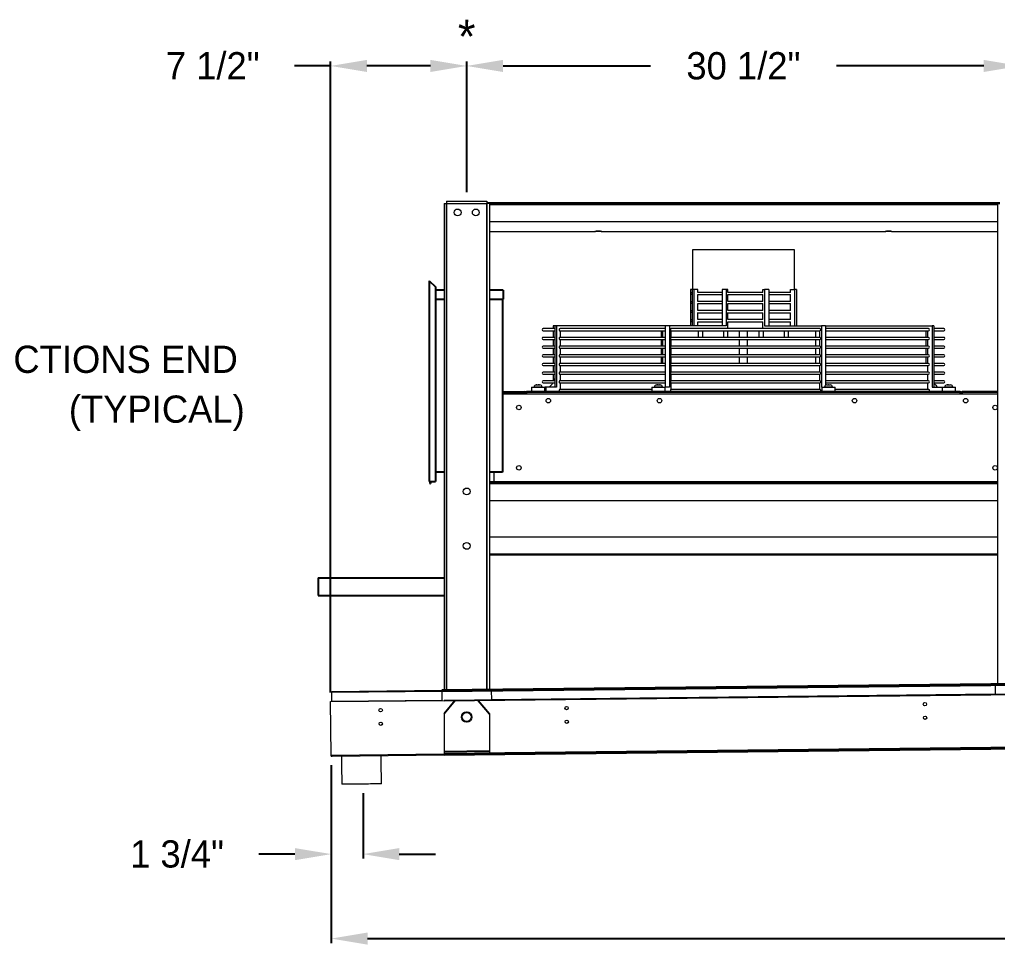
# Model space of a CAD drawing. Extents: x 6 to 271, y -23 to 146.
# Drawn here: x 122.8 to 176.7, y 39.5 to 91.1 of the extents above; entities that cross this region are included whole.
import ezdxf
from ezdxf.enums import TextEntityAlignment as Align

# ---------------------------------------------------------------- set-up
doc = ezdxf.new("R2010")
doc.units = 0
doc.header["$MEASUREMENT"] = 0
doc.layers.get('0').update_dxf_attribs({"linetype": 'CONTINUOUS'})
doc.layers.get('Defpoints').update_dxf_attribs({"linetype": 'CONTINUOUS'})
doc.dimstyles.get("Standard").update_dxf_attribs({"dimtxt": 1.5, "dimasz": 2, "dimexe": 0.25, "dimexo": 0.5, "dimgap": 0.75, "dimtad": 0, "dimtih": 1, "dimtoh": 1, "dimdec": 4, "dimzin": 0, "dimdsep": 46, "dimlunit": 5, "dimtxsty": 'STANDARD', "dimcen": 0.125, "dimclrd": 1, "dimclre": 1, "dimclrt": 1, "dimadec": 0, "dimazin": 0, "dimtfac": 1, "dimtdec": 4, "dimtofl": 0, "dimtmove": 0, "dimatfit": 3, "dimfxl": 1, "dimfrac": 2, "dimtolj": 1, "dimtzin": 0, "dimarcsym": 0})

# ---------------------------------------------------------------- blocks, each defined once
blk = doc.blocks.new('*D29')
at = {"color": 7, "lineweight": -2}
for p, q in [((244.966, 51.211), (244.966, 40.25)), ((139.973, 50.057), (139.973, 40.25)), ((141.973, 40.5), (189.594, 40.5)), ((242.966, 40.5), (195.344, 40.5))]:
    blk.add_line(p, q, dxfattribs=at)
at = {"color": 7}
for points in [[(141.973, 40.834), (141.973, 40.167), (139.973, 40.5)], [(242.966, 40.834), (242.966, 40.167), (244.966, 40.5)]]:
    blk.add_solid(points, dxfattribs=at)
at = {"layer": 'Defpoints', "color": 0}
for p in [(244.966, 51.711), (139.973, 50.557), (244.966, 40.5)]:
    blk.add_point(p, dxfattribs=at)
at = {"color": 7, "insert": (192.469, 40.5), "char_height": 1.5, "attachment_point": 5}
blk.add_mtext('\\A1;105"', dxfattribs=at)
blk = doc.blocks.new('*D30')
at = {"color": 7, "lineweight": -2}
for p, q in [((147.439, 81.639), (147.439, 88.836)), ((149.439, 88.586), (157.564, 88.586)), ((175.939, 88.586), (167.814, 88.586)), ((177.939, 81.639), (177.939, 88.836))]:
    blk.add_line(p, q, dxfattribs=at)
at = {"color": 7}
for points in [[(149.439, 88.919), (149.439, 88.253), (147.439, 88.586)], [(175.939, 88.919), (175.939, 88.253), (177.939, 88.586)]]:
    blk.add_solid(points, dxfattribs=at)
at = {"layer": 'Defpoints', "color": 0}
for p in [(177.939, 88.586), (147.439, 81.139), (177.939, 81.139)]:
    blk.add_point(p, dxfattribs=at)
at = {"color": 7, "insert": (162.689, 88.586), "char_height": 1.5, "attachment_point": 5}
blk.add_mtext('\\A1;30 1/2"', dxfattribs=at)
blk = doc.blocks.new('*D33')
at = {"color": 7, "lineweight": -2}
for p, q in [((139.94, 88.586), (137.94, 88.586)), ((139.94, 54.057), (139.94, 88.836)), ((145.439, 88.586), (141.94, 88.586)), ((147.439, 81.639), (147.439, 88.836))]:
    blk.add_line(p, q, dxfattribs=at)
at = {"color": 7}
for points in [[(141.94, 88.919), (141.94, 88.253), (139.94, 88.586)], [(145.439, 88.919), (145.439, 88.253), (147.439, 88.586)]]:
    blk.add_solid(points, dxfattribs=at)
at = {"layer": 'Defpoints', "color": 0}
for p in [(139.94, 88.586), (147.439, 81.139), (139.94, 53.557)]:
    blk.add_point(p, dxfattribs=at)
at = {"color": 7, "insert": (133.44, 88.586), "char_height": 1.5, "attachment_point": 5}
blk.add_mtext('\\A1;7 1/2"', dxfattribs=at)
blk = doc.blocks.new('*D34')
at = {"color": 7, "lineweight": -2}
for p, q in [((139.973, 49.557), (139.973, 44.904)), ((141.723, 48.514), (141.723, 44.904)), ((137.973, 45.154), (135.973, 45.154)), ((143.723, 45.154), (145.723, 45.154))]:
    blk.add_line(p, q, dxfattribs=at)
at = {"color": 7}
for points in [[(137.973, 45.487), (137.973, 44.82), (139.973, 45.154)], [(143.723, 45.487), (143.723, 44.82), (141.723, 45.154)]]:
    blk.add_solid(points, dxfattribs=at)
at = {"layer": 'Defpoints', "color": 0}
for p in [(139.973, 50.057), (141.723, 49.014), (139.973, 45.154)]:
    blk.add_point(p, dxfattribs=at)
at = {"color": 7, "insert": (131.473, 45.154), "char_height": 1.5, "attachment_point": 5}
blk.add_mtext('\\A1;1 3/4"', dxfattribs=at)

msp = doc.modelspace()

# ---------------------------------------------------------------- linework, layer by layer
at = {"color": 7, "linetype": 'Continuous', "lineweight": 15}
for p, q in [((146.18909, 81.00395), (146.18909, 54.1871)), ((146.18909, 81.00395), (146.32359, 81.00395)), ((146.32359, 81.00395), (146.32359, 54.18857)), ((146.32459, 81.00395), (146.32359, 81.00395)), ((146.32459, 81.13945), (146.32459, 81.00495)), ((146.32459, 81.13945), (148.55359, 81.13945)), ((146.32459, 81.00495), (148.55359, 81.00495)), ((146.32459, 81.00395), (146.32459, 81.00495)), ((146.32459, 81.00395), (148.55359, 81.00395)), ((146.32459, 54.18858), (146.32459, 81.00395)), ((148.55359, 81.13945), (148.55359, 81.00495)), ((148.55359, 81.05566), (176.82459, 81.05566)), ((148.55359, 81.00395), (148.55359, 81.00495)), ((148.55459, 81.00395), (148.55359, 81.00395)), ((148.55359, 54.21296), (148.55359, 81.00395)), ((148.68909, 81.00395), (148.55459, 81.00395)), ((148.55459, 81.00395), (148.55459, 54.21297)), ((148.68909, 81.00395), (148.68909, 54.21444)), ((148.68909, 80.95095), (176.68909, 80.95095)), ((176.68909, 81.00395), (176.68909, 54.52074)), ((176.68909, 81.00395), (176.82359, 81.00395)), ((148.68909, 80.0222), (176.68909, 80.0222)), ((148.68909, 79.46012), (154.50159, 79.46012)), ((154.87659, 79.46012), (170.50159, 79.46012)), ((170.87659, 79.46012), (176.68909, 79.46012)), ((163.76539, 78.45045), (159.87659, 78.45045)), ((165.50159, 78.45045), (163.76539, 78.45045)), ((159.77188, 76.25945), (159.77188, 74.26445)), ((159.86525, 76.25945), (159.77188, 76.25945)), ((159.95863, 76.25945), (159.86525, 76.25945)), ((159.86525, 76.25945), (159.86525, 74.26445)), ((159.95863, 76.25945), (159.95863, 74.26445)), ((160.18405, 76.25945), (159.95863, 76.25945)), ((160.18405, 76.10863), (160.18405, 76.25945)), ((161.51942, 76.10957), (160.18405, 76.10957)), ((161.74484, 76.25945), (161.51942, 76.25945)), ((161.51942, 76.25945), (161.51942, 74.26445)), ((161.74484, 76.25945), (161.74484, 74.26445)), ((161.83822, 76.25945), (161.74484, 76.25945)), ((161.83822, 76.10863), (161.83822, 76.25945)), ((163.76539, 76.10957), (161.83822, 76.10957)), ((163.76539, 76.10957), (163.76539, 76.25945)), ((163.76539, 76.25945), (163.85876, 76.25945)), ((163.85876, 76.25945), (163.85876, 74.26445)), ((164.08419, 76.25945), (163.85876, 76.25945)), ((164.08419, 76.25945), (164.08419, 74.26445)), ((165.2875, 76.10957), (164.08419, 76.10957)), ((165.2875, 76.10957), (165.2875, 76.25945)), ((165.2875, 76.25945), (165.51293, 76.25945)), ((165.51293, 76.25945), (165.51293, 74.26445)), ((165.6063, 76.25945), (165.51293, 76.25945)), ((165.6063, 76.25945), (165.6063, 74.26445)), ((160.18405, 75.60863), (160.18405, 75.99051)), ((160.18405, 75.98957), (161.51942, 75.98957)), ((161.51942, 75.60957), (160.18405, 75.60957)), ((160.18405, 75.10863), (160.18405, 75.4905)), ((160.18405, 75.48957), (161.51942, 75.48957)), ((161.83822, 75.60863), (161.83822, 75.99051)), ((161.83822, 75.98957), (163.76539, 75.98957)), ((163.76539, 75.60957), (161.83822, 75.60957)), ((161.83822, 75.10863), (161.83822, 75.4905)), ((161.83822, 75.48957), (163.76539, 75.48957)), ((163.76539, 75.60957), (163.76539, 75.98957)), ((163.76539, 75.10957), (163.76539, 75.48957)), ((164.08419, 75.98957), (165.2875, 75.98957)), ((165.2875, 75.60957), (164.08419, 75.60957)), ((164.08419, 75.48957), (165.2875, 75.48957)), ((165.2875, 75.60957), (165.2875, 75.98957)), ((165.2875, 75.10957), (165.2875, 75.48957)), ((161.51942, 75.10957), (160.18405, 75.10957)), ((160.18405, 74.60863), (160.18405, 74.9905)), ((160.18405, 74.98957), (161.51942, 74.98957)), ((163.76539, 75.10957), (161.83822, 75.10957)), ((161.83822, 74.60863), (161.83822, 74.9905)), ((161.83822, 74.98957), (163.76539, 74.98957)), ((163.76539, 74.60957), (163.76539, 74.98957)), ((165.2875, 75.10957), (164.08419, 75.10957)), ((164.08419, 74.98957), (165.2875, 74.98957)), ((165.2875, 74.60957), (165.2875, 74.98957)), ((161.51942, 74.60957), (160.18405, 74.60957)), ((160.18405, 74.26445), (160.18405, 74.49051)), ((160.18405, 74.48957), (161.51942, 74.48957)), ((163.76539, 74.60957), (161.83822, 74.60957)), ((161.83822, 74.10957), (161.83822, 74.49051)), ((161.83822, 74.48957), (163.76539, 74.48957)), ((163.76539, 74.10957), (163.76539, 74.48957)), ((165.2875, 74.60957), (164.08419, 74.60957)), ((164.08419, 74.48957), (165.2875, 74.48957)), ((165.2875, 74.26445), (165.2875, 74.48957)), ((152.29544, 74.10957), (151.64897, 74.10957)), ((151.64897, 73.98957), (152.29544, 73.98957)), ((152.20207, 74.26445), (152.20207, 74.10957)), ((152.29544, 74.26445), (152.20207, 74.26445)), ((152.20207, 73.98957), (152.20207, 73.6309)), ((152.38882, 74.26445), (152.29544, 74.26445)), ((152.29544, 74.26445), (152.29544, 70.88345)), ((152.38882, 74.26445), (152.38882, 70.88345)), ((158.3839, 74.26445), (152.38882, 74.26445)), ((152.58522, 73.98957), (158.3839, 73.98957)), ((158.3839, 74.10957), (152.58529, 74.10957)), ((152.61425, 73.6309), (152.61425, 73.98957)), ((158.15847, 73.98957), (158.15847, 73.6309)), ((158.25185, 73.6309), (158.25185, 73.98957)), ((158.60933, 74.26445), (158.3839, 74.26445)), ((158.3839, 74.26445), (158.3839, 70.88345)), ((158.60933, 74.26445), (158.60933, 70.88345)), ((161.74484, 74.26445), (158.60933, 74.26445)), ((158.69068, 73.98957), (166.91396, 73.98957)), ((166.91396, 74.10957), (158.69081, 74.10957)), ((158.7027, 73.6309), (158.7027, 73.98957)), ((163.85876, 74.26445), (166.99428, 74.26445)), ((166.67548, 73.6309), (166.67548, 73.98957)), ((166.9009, 73.6309), (166.9009, 73.98957)), ((166.99428, 74.26445), (166.99428, 70.88345)), ((167.2197, 74.26445), (166.99428, 74.26445)), ((167.2197, 74.26445), (167.2197, 70.99154)), ((167.2197, 74.26445), (173.08273, 74.26445)), ((172.88883, 74.10957), (167.2197, 74.10957)), ((167.2197, 73.98957), (172.88883, 73.98957)), ((172.76393, 73.6309), (172.76393, 73.98957)), ((172.85731, 73.6309), (172.85731, 73.98957)), ((173.08273, 74.26445), (173.08273, 70.88345)), ((173.17611, 74.26445), (173.08273, 74.26445)), ((173.17611, 74.26445), (173.17611, 70.88345)), ((173.7292, 74.10957), (173.17611, 74.10957)), ((173.17611, 73.98957), (173.7292, 73.98957)), ((152.29544, 73.6309), (151.64897, 73.6309)), ((151.64897, 73.5109), (152.29544, 73.5109)), ((152.20207, 73.5109), (152.20207, 73.15224)), ((152.58522, 73.5109), (158.3839, 73.5109)), ((158.3839, 73.6309), (152.58529, 73.6309)), ((152.61425, 73.15224), (152.61425, 73.5109)), ((158.15847, 73.5109), (158.15847, 73.15224)), ((158.25185, 73.15224), (158.25185, 73.5109)), ((158.69068, 73.5109), (166.91396, 73.5109)), ((166.91396, 73.6309), (158.69081, 73.6309)), ((158.7027, 73.15224), (158.7027, 73.5109)), ((166.67548, 73.15224), (166.67548, 73.5109)), ((166.9009, 73.15224), (166.9009, 73.5109)), ((172.88883, 73.6309), (167.2197, 73.6309)), ((167.2197, 73.5109), (172.88883, 73.5109)), ((172.76393, 73.15224), (172.76393, 73.5109)), ((172.85731, 73.15224), (172.85731, 73.5109)), ((173.7292, 73.6309), (173.17611, 73.6309)), ((173.17611, 73.5109), (173.7292, 73.5109)), ((152.29544, 73.15224), (151.64897, 73.15224)), ((151.64897, 73.03224), (152.29544, 73.03224)), ((152.20207, 73.03224), (152.20207, 72.67357)), ((152.58522, 73.03224), (158.3839, 73.03224)), ((158.3839, 73.15224), (152.58529, 73.15224)), ((152.61425, 72.67357), (152.61425, 73.03224)), ((158.15847, 73.03224), (158.15847, 72.67357)), ((158.25185, 72.67357), (158.25185, 73.03224)), ((158.69068, 73.03224), (166.91396, 73.03224)), ((166.91396, 73.15224), (158.69081, 73.15224)), ((158.7027, 72.67357), (158.7027, 73.03224)), ((166.67548, 72.67357), (166.67548, 73.03224)), ((166.9009, 72.67357), (166.9009, 73.03224)), ((172.88883, 73.15224), (167.2197, 73.15224)), ((167.2197, 73.03224), (172.88883, 73.03224)), ((172.76393, 72.67357), (172.76393, 73.03224)), ((172.85731, 72.67357), (172.85731, 73.03224)), ((173.7292, 73.15224), (173.17611, 73.15224)), ((173.17611, 73.03224), (173.7292, 73.03224)), ((152.29544, 72.67357), (151.64897, 72.67357)), ((151.64897, 72.55357), (152.29544, 72.55357)), ((152.20207, 72.55357), (152.20207, 72.1949)), ((152.58522, 72.55357), (158.3839, 72.55357)), ((158.3839, 72.67357), (152.58529, 72.67357)), ((152.61425, 72.1949), (152.61425, 72.55357)), ((158.15847, 72.55357), (158.15847, 72.1949)), ((158.25185, 72.1949), (158.25185, 72.55357)), ((158.69068, 72.55357), (166.91396, 72.55357)), ((166.91396, 72.67357), (158.69081, 72.67357)), ((158.7027, 72.1949), (158.7027, 72.55357)), ((166.67548, 72.1949), (166.67548, 72.55357)), ((166.9009, 72.1949), (166.9009, 72.55357)), ((172.88883, 72.67357), (167.2197, 72.67357)), ((167.2197, 72.55357), (172.88883, 72.55357)), ((172.76393, 72.1949), (172.76393, 72.55357)), ((172.85731, 72.1949), (172.85731, 72.55357)), ((173.7292, 72.67357), (173.17611, 72.67357)), ((173.17611, 72.55357), (173.7292, 72.55357)), ((152.29544, 72.1949), (151.64897, 72.1949)), ((151.64897, 72.07491), (152.29544, 72.07491)), ((152.29544, 71.71624), (151.64897, 71.71624)), ((152.20207, 72.07491), (152.20207, 71.71624)), ((152.58522, 72.07491), (158.3839, 72.07491)), ((158.3839, 72.1949), (152.58529, 72.1949)), ((158.3839, 71.71624), (152.58529, 71.71624)), ((152.61425, 71.71624), (152.61425, 72.07491)), ((158.69068, 72.07491), (166.91396, 72.07491)), ((166.91396, 72.1949), (158.69081, 72.1949)), ((166.91396, 71.71624), (158.69081, 71.71624)), ((158.7027, 71.71624), (158.7027, 72.07491)), ((166.9009, 71.71624), (166.9009, 72.07491)), ((172.88883, 72.1949), (167.2197, 72.1949)), ((167.2197, 72.07491), (172.88883, 72.07491)), ((172.88883, 71.71624), (167.2197, 71.71624)), ((172.85731, 71.71624), (172.85731, 72.07491)), ((173.7292, 72.1949), (173.17611, 72.1949)), ((173.17611, 72.07491), (173.7292, 72.07491)), ((173.7292, 71.71624), (173.17611, 71.71624)), ((151.64897, 71.59624), (152.29544, 71.59624)), ((152.29544, 71.23757), (151.64897, 71.23757)), ((152.20207, 71.59624), (152.20207, 71.23757)), ((152.58522, 71.59624), (158.3839, 71.59624)), ((158.3839, 71.23757), (152.58529, 71.23757)), ((152.61425, 71.23757), (152.61425, 71.59624)), ((158.69068, 71.59624), (166.91396, 71.59624)), ((166.91396, 71.23757), (158.69081, 71.23757)), ((158.7027, 71.23757), (158.7027, 71.59624)), ((166.9009, 71.23757), (166.9009, 71.59624)), ((167.2197, 71.59624), (172.88883, 71.59624)), ((172.88883, 71.23757), (167.2197, 71.23757)), ((172.85731, 71.23757), (172.85731, 71.59624)), ((173.17611, 71.59624), (173.7292, 71.59624)), ((173.7292, 71.23757), (173.17611, 71.23757)), ((149.40923, 70.63945), (150.63809, 70.63945)), ((150.63809, 70.63945), (150.63809, 70.58845)), ((174.64029, 70.63945), (150.73789, 70.63945)), ((150.73789, 70.63945), (150.73789, 70.59065)), ((151.00257, 70.88345), (151.03066, 70.88345)), ((151.03066, 70.88345), (151.74057, 70.88345)), ((151.59031, 70.88445), (151.15282, 70.88445)), ((151.27681, 71.00845), (151.27697, 71.00845)), ((151.2797, 71.00845), (151.27697, 71.00845)), ((151.2797, 71.00845), (151.29021, 71.00845)), ((151.30088, 71.00845), (151.29021, 71.00845)), ((151.30088, 71.00845), (151.37693, 71.00845)), ((151.38848, 71.00845), (151.37693, 71.00845)), ((151.39476, 71.00845), (151.38848, 71.00845)), ((151.39476, 71.00845), (151.42013, 71.00845)), ((151.43467, 71.00845), (151.42013, 71.00845)), ((151.43467, 71.00845), (151.46631, 71.00845)), ((151.64897, 71.11757), (152.29544, 71.11757)), ((151.80585, 70.88345), (151.74057, 70.88345)), ((151.80585, 70.88345), (151.80585, 70.63945)), ((152.38882, 70.88345), (151.80585, 70.88345)), ((152.58522, 71.11757), (158.3839, 71.11757)), ((157.63222, 70.75891), (152.58529, 70.75891)), ((152.61425, 70.75891), (152.61425, 71.11757)), ((157.63222, 70.88345), (157.66031, 70.88345)), ((157.66031, 70.88345), (158.37022, 70.88345)), ((158.21997, 70.88445), (157.78247, 70.88445)), ((157.90647, 71.00845), (157.93812, 71.00845)), ((157.95266, 71.00845), (157.93812, 71.00845)), ((157.95266, 71.00845), (157.97802, 71.00845)), ((157.9843, 71.00845), (157.97802, 71.00845)), ((157.99586, 71.00845), (157.9843, 71.00845)), ((157.99586, 71.00845), (158.0719, 71.00845)), ((158.08258, 71.00845), (158.0719, 71.00845)), ((158.08258, 71.00845), (158.09309, 71.00845)), ((158.09582, 71.00845), (158.09309, 71.00845)), ((158.09582, 71.00845), (158.09597, 71.00845)), ((158.60933, 70.88345), (158.37022, 70.88345)), ((158.69068, 71.11757), (166.91396, 71.11757)), ((166.91396, 70.75891), (158.69081, 70.75891)), ((158.7027, 70.75891), (158.7027, 71.11757)), ((166.9009, 70.75891), (166.9009, 71.11757)), ((166.99428, 70.88345), (167.00796, 70.88345)), ((167.00796, 70.88345), (167.03605, 70.88345)), ((167.03605, 70.88345), (167.74596, 70.88345)), ((167.17486, 70.88445), (167.15821, 70.88445)), ((167.59571, 70.88445), (167.17486, 70.88445)), ((167.2197, 71.11757), (172.88883, 71.11757)), ((167.28221, 71.00845), (167.28236, 71.00845)), ((167.28509, 71.00845), (167.28236, 71.00845)), ((167.28509, 71.00845), (167.2956, 71.00845)), ((167.30628, 71.00845), (167.2956, 71.00845)), ((167.30628, 71.00845), (167.38232, 71.00845)), ((167.39387, 71.00845), (167.38232, 71.00845)), ((167.40015, 71.00845), (167.39387, 71.00845)), ((167.40015, 71.00845), (167.42552, 71.00845)), ((167.44006, 71.00845), (167.42552, 71.00845)), ((167.44006, 71.00845), (167.47171, 71.00845)), ((172.88883, 70.75891), (167.74596, 70.75891)), ((172.85731, 70.75891), (172.85731, 71.11757)), ((173.08273, 70.88345), (173.63761, 70.88345)), ((173.17611, 71.11757), (173.7292, 71.11757)), ((173.63761, 70.88345), (173.6657, 70.88345)), ((173.6657, 70.88345), (174.37561, 70.88345)), ((173.9229, 70.88445), (173.78786, 70.88445)), ((173.91186, 71.00845), (173.94351, 71.00845)), ((174.22536, 70.88445), (173.9229, 70.88445)), ((173.95805, 71.00845), (173.94351, 71.00845)), ((173.95805, 71.00845), (173.98342, 71.00845)), ((173.9897, 71.00845), (173.98342, 71.00845)), ((174.00125, 71.00845), (173.9897, 71.00845)), ((174.00125, 71.00845), (174.07729, 71.00845)), ((174.08797, 71.00845), (174.07729, 71.00845)), ((174.08797, 71.00845), (174.09848, 71.00845)), ((174.10121, 71.00845), (174.09848, 71.00845)), ((174.10121, 71.00845), (174.10136, 71.00845)), ((174.64029, 70.63945), (174.64029, 70.59065)), ((174.74009, 70.58845), (174.74009, 70.63945)), ((176.68909, 70.63945), (174.74009, 70.63945)), ((149.40923, 70.58845), (150.63809, 70.58845)), ((149.40923, 70.51445), (176.68909, 70.51445)), ((150.63809, 70.58845), (150.63809, 70.51445)), ((150.63909, 70.58845), (150.63909, 70.51445)), ((150.68909, 70.58845), (150.63909, 70.58845)), ((150.68909, 70.59065), (150.68909, 70.51445)), ((150.73689, 70.59065), (150.68909, 70.59065)), ((150.73689, 70.59065), (150.73689, 70.51445)), ((174.64029, 70.59065), (150.73789, 70.59065)), ((150.73789, 70.59065), (150.73789, 70.51445)), ((174.64029, 70.59065), (174.64029, 70.51445)), ((174.64129, 70.59065), (174.68909, 70.59065)), ((174.64129, 70.51445), (174.64129, 70.59065)), ((174.68909, 70.51445), (174.68909, 70.59065)), ((174.73909, 70.58845), (174.68909, 70.58845)), ((174.73909, 70.58845), (174.73909, 70.51445)), ((174.74009, 70.51445), (174.74009, 70.58845)), ((176.68909, 70.58845), (174.74009, 70.58845)), ((148.93909, 66.2055), (148.93909, 65.69045)), ((148.68909, 65.68945), (148.93809, 65.68945)), ((148.68909, 65.63945), (176.68909, 65.63945)), ((148.68909, 65.57595), (176.68909, 65.57595)), ((148.93809, 65.68945), (148.93809, 65.63945)), ((148.93909, 65.69045), (148.93909, 65.68945)), ((148.93909, 65.69045), (176.68909, 65.69045)), ((148.93909, 65.68945), (148.93909, 65.63945)), ((148.93909, 65.68945), (176.68909, 65.68945)), ((148.68909, 64.63945), (176.68909, 64.63945)), ((148.68909, 62.63945), (176.68909, 62.63945)), ((148.68909, 61.70295), (176.68909, 61.70295)), ((148.68909, 61.63945), (176.68909, 61.63945)), ((148.80789, 54.21113), (176.55621, 54.51608)), ((148.80837, 54.16694), (176.5567, 54.47188)), ((176.5567, 54.47188), (176.55621, 54.51608)), ((176.5567, 54.47188), (176.56232, 53.96018)), ((139.99592, 54.11429), (146.05806, 54.18091)), ((139.99592, 54.11429), (139.99641, 54.0701)), ((139.99641, 54.0701), (146.05854, 54.13672)), ((140.00203, 53.5584), (139.99641, 54.0701)), ((146.05854, 54.13672), (146.05806, 54.18091)), ((146.05854, 54.13672), (146.06417, 53.62502)), ((148.68909, 53.65316), (176.68909, 53.96087)), ((148.80789, 54.21113), (148.80837, 54.16694)), ((148.814, 53.65524), (148.80837, 54.16694)), ((176.56232, 53.96018), (148.814, 53.65524)), ((139.93954, 53.557), (146.18909, 53.62568)), ((139.97195, 50.60818), (139.93954, 53.557)), ((146.06417, 53.62502), (140.00203, 53.5584)), ((146.18909, 52.88101), (146.18909, 50.66735)), ((148.68909, 52.88101), (148.68909, 50.70834)), ((139.97195, 50.60818), (146.18909, 50.67651)), ((148.68909, 50.70398), (176.68909, 51.01169)), ((148.68909, 50.65298), (176.68909, 50.96069)), ((139.97251, 50.55718), (140.02351, 50.55775)), ((140.02351, 50.55775), (146.18909, 50.6255))]:
    msp.add_line(p, q, dxfattribs=at)
at = {"color": 7, "ltscale": 7}
for p, q in [((145.37798, 76.75195), (145.37798, 65.68945)), ((145.37798, 76.75195), (145.70943, 76.4205)), ((145.70943, 76.4205), (145.70943, 65.68945)), ((146.18909, 76.23675), (145.70943, 76.23675)), ((149.44048, 76.23675), (148.68909, 76.23675)), ((149.44048, 76.23675), (149.44048, 75.73675)), ((145.70943, 75.73675), (146.18909, 75.73675)), ((148.68909, 75.73675), (149.44048, 75.73675)), ((149.40923, 75.73675), (149.40923, 66.2055)), ((146.18909, 66.2055), (145.70943, 66.2055)), ((149.40923, 66.2055), (148.68909, 66.2055)), ((145.37798, 65.68945), (145.70943, 65.68945)), ((145.40923, 65.68945), (145.40923, 65.5805)), ((145.40923, 65.5805), (145.44048, 65.5805)), ((145.44048, 65.68945), (145.44048, 65.5805))]:
    msp.add_line(p, q, dxfattribs=at)
at = {"color": 7}
for p, q in [((139.2519, 60.37738), (146.18909, 60.37738)), ((139.2519, 60.37738), (139.2519, 59.39795)), ((139.2519, 59.39795), (146.18909, 59.39795)), ((239.8024, 55.21113), (146.058, 54.18566)), ((146.05854, 54.13672), (239.80293, 55.16217)), ((146.18909, 53.62568), (239.68909, 54.65322)), ((146.058, 54.18566), (146.05854, 54.13672)), ((146.79963, 53.62676), (146.18909, 52.88101)), ((148.07854, 53.62676), (148.68909, 52.88101)), ((239.68909, 51.70404), (146.18909, 50.67651)), ((146.18909, 50.6255), (239.68909, 51.65304)), ((148.68909, 50.83334), (146.18909, 50.79235)), ((146.18909, 50.67651), (146.18909, 50.6255)), ((146.18909, 50.66735), (146.18909, 50.61635))]:
    msp.add_line(p, q, dxfattribs=at)
at = {"color": 7, "linetype": 'Continuous', "lineweight": 15, "flags": 128}
for points in [[(154.50159, 79.46012), (154.50918, 79.46618), (154.53135, 79.47174), (154.5663, 79.47637), (154.6112, 79.47967), (154.66241, 79.4814), (154.71577, 79.4814), (154.76698, 79.47967), (154.81188, 79.47637), (154.84682, 79.47174), (154.86899, 79.46618), (154.87659, 79.46012)], [(154.87659, 79.46012), (154.86893, 79.46617), (154.84672, 79.47173), (154.81177, 79.47634), (154.76691, 79.47965), (154.71575, 79.48137), (154.66243, 79.48137), (154.61127, 79.47965), (154.56641, 79.47634), (154.53146, 79.47173), (154.50925, 79.46617), (154.50159, 79.46012)], [(170.50159, 79.46012), (170.50918, 79.46618), (170.53135, 79.47174), (170.5663, 79.47637), (170.6112, 79.47967), (170.6624, 79.4814), (170.71577, 79.4814), (170.76698, 79.47967), (170.81188, 79.47637), (170.84682, 79.47174), (170.86899, 79.46618), (170.87659, 79.46012)], [(170.87659, 79.46012), (170.86893, 79.46617), (170.84672, 79.47173), (170.81178, 79.47634), (170.76691, 79.47965), (170.71575, 79.48137), (170.66243, 79.48137), (170.61127, 79.47965), (170.5664, 79.47634), (170.53146, 79.47173), (170.50925, 79.46617), (170.50159, 79.46012)], [(166.91396, 74.10957), (166.91402, 74.10957), (166.92329, 74.10439), (166.93097, 74.08986), (166.93575, 74.06846), (166.93681, 74.04384), (166.93398, 74.02019), (166.92773, 74.00156), (166.91913, 73.99111), (166.91396, 73.98957)], [(166.91396, 73.6309), (166.91821, 73.62986), (166.92658, 73.62103), (166.933, 73.60445), (166.93647, 73.58269), (166.93647, 73.55911), (166.933, 73.53735), (166.92658, 73.52078), (166.91821, 73.51194), (166.91396, 73.5109)], [(166.91396, 73.15224), (166.91821, 73.1512), (166.92658, 73.14236), (166.933, 73.12578), (166.93647, 73.10403), (166.93647, 73.08045), (166.933, 73.05869), (166.92658, 73.04211), (166.91821, 73.03327), (166.91396, 73.03224)], [(166.91396, 72.67357), (166.91821, 72.67253), (166.92658, 72.6637), (166.933, 72.64712), (166.93647, 72.62536), (166.93647, 72.60178), (166.933, 72.58002), (166.92658, 72.56344), (166.91821, 72.55461), (166.91396, 72.55357)], [(166.91396, 72.1949), (166.91821, 72.19387), (166.92658, 72.18503), (166.933, 72.16845), (166.93647, 72.14669), (166.93647, 72.12311), (166.933, 72.10136), (166.92658, 72.08478), (166.91821, 72.07594), (166.91396, 72.07491)], [(166.91396, 71.71624), (166.91821, 71.7152), (166.92658, 71.70636), (166.933, 71.68979), (166.93647, 71.66803), (166.93647, 71.64445), (166.933, 71.62269), (166.92658, 71.60611), (166.91821, 71.59728), (166.91396, 71.59624)], [(152.29544, 71.38237), (152.25689, 71.26612), (152.24492, 71.23757)], [(166.91396, 71.23757), (166.91821, 71.23653), (166.92658, 71.2277), (166.933, 71.21112), (166.93647, 71.18936), (166.93647, 71.16578), (166.933, 71.14402), (166.92658, 71.12745), (166.91821, 71.11861), (166.91396, 71.11757)], [(166.91396, 70.75891), (166.91847, 70.75774), (166.92691, 70.74846), (166.93328, 70.73131), (166.93659, 70.70901), (166.9363, 70.6851), (166.9349, 70.67433)], [(139.97251, 50.55718), (139.9725, 50.55816), (139.97247, 50.56107), (139.97242, 50.56578), (139.97235, 50.57212), (139.97226, 50.57985), (139.97216, 50.58867), (139.97206, 50.59823), (139.97195, 50.60818)], [(141.90814, 49.01586), (141.7854, 49.01451), (141.66084, 49.01315), (141.53608, 49.01177), (141.41276, 49.01042), (141.29247, 49.0091), (141.17679, 49.00783), (141.06722, 49.00662), (140.9652, 49.0055), (140.87205, 49.00448), (140.78899, 49.00356), (140.71709, 49.00277), (140.65731, 49.00212), (140.61041, 49.0016), (140.57701, 49.00123), (140.55755, 49.00102), (140.55214, 49.00096)], [(142.73951, 49.025), (142.73668, 49.02497), (142.72061, 49.02479), (142.69052, 49.02446), (142.64682, 49.02398), (142.59006, 49.02336), (142.521, 49.0226), (142.44053, 49.02171), (142.3497, 49.02072), (142.24969, 49.01962), (142.14181, 49.01843), (142.02746, 49.01717), (141.90814, 49.01586)]]:
    msp.add_lwpolyline(points, dxfattribs=at)
at = {"color": 7, "linetype": 'Continuous', "lineweight": 15}
for centre, radius in [((146.93909, 80.51445), 0.1875), ((147.93909, 80.51445), 0.1875), ((151.93909, 70.13945), 0.125), ((158.06409, 70.13945), 0.125), ((168.81409, 70.13945), 0.125), ((174.93909, 70.13945), 0.125), ((150.31409, 69.76445), 0.125), ((176.56409, 69.76445), 0.125), ((150.31409, 66.44045), 0.125), ((176.56409, 66.44045), 0.125), ((147.43909, 65.13945), 0.1875), ((147.43909, 62.13945), 0.1875), ((172.69306, 53.41692), 0.09375), ((142.69487, 53.08725), 0.09375), ((152.94425, 53.19989), 0.09375), ((142.70311, 52.3373), 0.09375), ((152.95249, 52.44994), 0.09375), ((172.7013, 52.66697), 0.09375)]:
    msp.add_circle(centre, radius, dxfattribs=at)
at = {"color": 7}
msp.add_circle((147.43909, 52.70533), 0.26853, dxfattribs=at)
at = {"color": 7, "linetype": 'Continuous', "lineweight": 15}
for centre, radius, start, end in [((159.87659, 76.04957), 0.06, 100.892283, 259.107717), ((159.87659, 75.54957), 0.06, 100.892283, 259.107717), ((159.87659, 75.04957), 0.06, 100.892283, 259.107717), ((159.87659, 74.54957), 0.06, 100.892283, 259.107717), ((151.64897, 74.04957), 0.06, 90, 270), ((172.88565, 74.04957), 0.06008, 273.02723, 86.97277), ((173.72921, 74.04957), 0.06, 270, 90), ((151.64897, 73.5709), 0.06, 90, 270), ((172.88553, 73.5709), 0.06009, 273.144589, 86.855411), ((173.72921, 73.5709), 0.06, 270, 90), ((151.64897, 73.09224), 0.06, 90, 270), ((172.88553, 73.09224), 0.06009, 273.143027, 86.856973), ((173.72921, 73.09224), 0.06, 270, 90), ((151.64897, 72.61357), 0.06, 90, 270), ((172.88553, 72.61357), 0.06009, 273.144589, 86.855411), ((173.72921, 72.61357), 0.06, 270, 90), ((151.64897, 72.1349), 0.06, 90, 270), ((151.64897, 71.65624), 0.06, 90, 270), ((172.88553, 72.1349), 0.06009, 273.143027, 86.856973), ((172.88553, 71.65624), 0.06009, 273.144589, 86.855411), ((173.72921, 72.1349), 0.06, 270, 90), ((173.72921, 71.65624), 0.06, 270, 90), ((151.64897, 71.17757), 0.06, 90, 270), ((172.88553, 71.17757), 0.06009, 273.144589, 86.855411), ((173.72921, 71.17757), 0.06, 270, 90), ((150.63809, 70.58845), 0.051, 0, 90), ((150.73789, 70.59065), 0.0488, 90, 180), ((151.27682, 70.88445), 0.124, 90, 180), ((151.46632, 70.88445), 0.124, 0, 90), ((151.32879, 71.63845), 1, 310.97463, 328.608789), ((157.90647, 70.88445), 0.124, 90, 180), ((158.09597, 70.88445), 0.124, 0, 90), ((167.28221, 70.88445), 0.124, 90, 180), ((167.47171, 70.88445), 0.124, 0, 90), ((172.88534, 70.69942), 0.05959, 335.096891, 86.650916), ((174.04939, 71.63845), 1, 211.391211, 229.02537), ((173.91186, 70.88445), 0.124, 90, 180), ((174.10136, 70.88445), 0.124, 0, 90), ((174.64029, 70.59065), 0.0488, 360, 90), ((174.74009, 70.58845), 0.051, 90, 180), ((150.63809, 70.58845), 0.001, 0, 90), ((150.73789, 70.59065), 0.001, 90, 180), ((174.64029, 70.59065), 0.001, 0, 90), ((174.74009, 70.58845), 0.001, 90, 180), ((148.93809, 65.69045), 0.001, 270, 0), ((176.57362, 53.95994), 0.0113, 178.778119, 182.363004), ((139.96325, 53.55753), 0.03879, 0.238541, 1.282917), ((146.07486, 53.62474), 0.0107, 178.486995, 182.273767), ((148.82471, 53.65496), 0.01071, 178.489598, 182.271165)]:
    msp.add_arc(centre, radius, start, end, dxfattribs=at)
for points in [[(176.82459, 81.01445), (148.55359, 81.01445)], [(148.68909, 79.45971), (154.50159, 79.45971)], [(154.87659, 79.45971), (170.50159, 79.45971)], [(170.87659, 79.45971), (176.68909, 79.45971)], [(159.87659, 78.45045), (159.87659, 76.25945)], [(165.50159, 76.25945), (165.50159, 78.45045)], [(160.19896, 73.98957), (160.19896, 73.6309)], [(160.44896, 73.6309), (160.44896, 73.98957)], [(161.58442, 73.98957), (161.58442, 73.6309)], [(161.83442, 73.6309), (161.83442, 73.98957)], [(162.46259, 73.98957), (162.46259, 73.6309)], [(162.91559, 73.6309), (162.91559, 73.98957)], [(163.54376, 73.98957), (163.54376, 73.6309)], [(163.79376, 73.6309), (163.79376, 73.98957)], [(164.92922, 73.98957), (164.92922, 73.6309)], [(165.17922, 73.6309), (165.17922, 73.98957)], [(162.46259, 73.5109), (162.46259, 73.15224)], [(162.91559, 73.15224), (162.91559, 73.5109)], [(162.46259, 73.03224), (162.46259, 72.67357)], [(162.91559, 72.67357), (162.91559, 73.03224)], [(162.46259, 72.55357), (162.46259, 72.1949)], [(162.91559, 72.1949), (162.91559, 72.55357)], [(151.00257, 70.88345), (151.00257, 70.63945)], [(151.15282, 70.88445), (151.15282, 70.88345)], [(151.27697, 71.00845), (151.27299, 71.00838)], [(151.27299, 71.00838), (151.2797, 71.00845)], [(151.29021, 71.00845), (151.29691, 71.00838)], [(151.29691, 71.00838), (151.30088, 71.00845)], [(151.37693, 71.00845), (151.37857, 71.00838)], [(151.37857, 71.00838), (151.39476, 71.00845)], [(151.42013, 71.00845), (151.43631, 71.00838)], [(151.43631, 71.00838), (151.43467, 71.00845)], [(151.59031, 70.88345), (151.59031, 70.88445)], [(151.74057, 70.63945), (151.74057, 70.88345)], [(157.63222, 70.88345), (157.63222, 70.63945)], [(157.78247, 70.88445), (157.78247, 70.88345)], [(157.93812, 71.00845), (157.93647, 71.00838)], [(157.93647, 71.00838), (157.95266, 71.00845)], [(157.97802, 71.00845), (157.99421, 71.00838)], [(157.99421, 71.00838), (157.99586, 71.00845)], [(158.0719, 71.00845), (158.07587, 71.00838)], [(158.07587, 71.00838), (158.08258, 71.00845)], [(158.09309, 71.00845), (158.09979, 71.00838)], [(158.09979, 71.00838), (158.09582, 71.00845)], [(158.21997, 70.88345), (158.21997, 70.88445)], [(158.37022, 70.63945), (158.37022, 70.88345)], [(167.00796, 70.88345), (167.00796, 70.63945)], [(167.15821, 70.88445), (167.15821, 70.88345)], [(167.28236, 71.00845), (167.27839, 71.00838)], [(167.27839, 71.00838), (167.28509, 71.00845)], [(167.2956, 71.00845), (167.30231, 71.00838)], [(167.30231, 71.00838), (167.30628, 71.00845)], [(167.38232, 71.00845), (167.38397, 71.00838)], [(167.38397, 71.00838), (167.40015, 71.00845)], [(167.42552, 71.00845), (167.44171, 71.00838)], [(167.44171, 71.00838), (167.44006, 71.00845)], [(167.59571, 70.88345), (167.59571, 70.88445)], [(167.74596, 70.63945), (167.74596, 70.88345)], [(173.63761, 70.88345), (173.63761, 70.63945)], [(173.78786, 70.88445), (173.78786, 70.88345)], [(173.94351, 71.00845), (173.94187, 71.00838)], [(173.94187, 71.00838), (173.95805, 71.00845)], [(173.98342, 71.00845), (173.99961, 71.00838)], [(173.99961, 71.00838), (174.00125, 71.00845)], [(174.07729, 71.00845), (174.08127, 71.00838)], [(174.08127, 71.00838), (174.08797, 71.00845)], [(174.09848, 71.00845), (174.10519, 71.00838)], [(174.10519, 71.00838), (174.10121, 71.00845)], [(174.22536, 70.88345), (174.22536, 70.88445)], [(174.37561, 70.63945), (174.37561, 70.88345)], [(140.53498, 50.56337), (140.55214, 49.00096)], [(142.73951, 49.025), (142.72235, 50.5874)]]:
    msp.add_open_spline(points, degree=1, dxfattribs=at)
for points, knots in [([(152.59126, 74.10835), (152.58808, 74.10889), (152.57872, 74.11047), (152.56314, 74.10565), (152.54719, 74.09484), (152.53549, 74.07859), (152.52941, 74.05916), (152.52962, 74.03862), (152.5361, 74.01936), (152.54812, 74.00336), (152.56428, 73.99308), (152.57846, 73.98867), (152.58631, 73.99003), (152.588, 73.99032)], [0, 0, 0, 0, 0.05278594, 0.15493398, 0.25708236, 0.35921606, 0.46132702, 0.56341077, 0.66548835, 0.767587, 0.86969287, 0.97181418, 1, 1, 1, 1]), ([(158.69324, 74.10882), (158.69293, 74.10903), (158.69013, 74.11095), (158.68448, 74.10814), (158.67739, 74.10001), (158.67175, 74.08553), (158.66826, 74.06717), (158.6673, 74.04678), (158.66896, 74.02674), (158.67308, 74.00919), (158.67918, 73.99651), (158.68545, 73.9898), (158.68943, 73.99026), (158.69084, 73.99042)], [0, 0, 0, 0, 0.0129176, 0.11640441, 0.21988395, 0.32335333, 0.42679872, 0.53022485, 0.63363353, 0.73704933, 0.8404765, 0.94393015, 1, 1, 1, 1]), ([(152.59126, 73.62969), (152.58808, 73.63023), (152.57872, 73.6318), (152.56314, 73.62698), (152.54719, 73.61618), (152.53549, 73.59993), (152.52941, 73.5805), (152.52962, 73.55996), (152.53609, 73.54069), (152.54812, 73.5247), (152.56428, 73.51442), (152.57846, 73.51), (152.58631, 73.51136), (152.588, 73.51166)], [0, 0, 0, 0, 0.05278648, 0.15493573, 0.25708396, 0.3592175, 0.46132266, 0.5634122, 0.66548962, 0.76758352, 0.86969232, 0.97181347, 1, 1, 1, 1]), ([(158.69324, 73.63015), (158.69293, 73.63037), (158.69013, 73.63229), (158.68448, 73.62948), (158.67739, 73.62134), (158.67175, 73.60686), (158.66826, 73.58851), (158.6673, 73.56812), (158.66896, 73.54808), (158.67308, 73.53052), (158.67918, 73.51784), (158.68545, 73.51114), (158.68943, 73.51159), (158.69084, 73.51175)], [0, 0, 0, 0, 0.01291761, 0.11640458, 0.21988681, 0.32335213, 0.42680307, 0.53022337, 0.63363809, 0.73704891, 0.84047623, 0.94393003, 1, 1, 1, 1]), ([(152.59132, 73.15109), (152.58732, 73.1516), (152.57711, 73.15292), (152.56095, 73.14729), (152.54544, 73.13571), (152.53439, 73.11895), (152.52909, 73.09925), (152.5301, 73.07874), (152.53733, 73.0598), (152.54997, 73.04434), (152.56652, 73.03492), (152.58008, 73.0311), (152.5871, 73.03256), (152.58801, 73.03274)], [0, 0, 0, 0, 0.06582273, 0.16794578, 0.2700863, 0.37221026, 0.47430076, 0.57637127, 0.67844331, 0.78051065, 0.88260946, 0.98474534, 1, 1, 1, 1]), ([(158.69327, 73.15102), (158.69175, 73.15157), (158.68767, 73.15304), (158.68107, 73.14782), (158.67455, 73.13661), (158.66985, 73.1201), (158.66749, 73.10053), (158.66775, 73.08), (158.67059, 73.0609), (158.6757, 73.04514), (158.68247, 73.03541), (158.68787, 73.03124), (158.69062, 73.0324), (158.69082, 73.03248)], [0, 0, 0, 0, 0.06115942, 0.16460909, 0.26805054, 0.37147345, 0.47487351, 0.57825107, 0.68162199, 0.78500395, 0.88840593, 0.99183225, 1, 1, 1, 1]), ([(152.59132, 72.67242), (152.58732, 72.67294), (152.57711, 72.67426), (152.56095, 72.66863), (152.54544, 72.65704), (152.53439, 72.64028), (152.52909, 72.62059), (152.5301, 72.60007), (152.53733, 72.58113), (152.54997, 72.56568), (152.56652, 72.55625), (152.58008, 72.55243), (152.5871, 72.55389), (152.58801, 72.55408)], [0, 0, 0, 0, 0.06582283, 0.16794766, 0.27008835, 0.37221247, 0.47429743, 0.57637403, 0.67844624, 0.78050931, 0.88260828, 0.98474532, 1, 1, 1, 1]), ([(158.69327, 72.67236), (158.69175, 72.67291), (158.68767, 72.67438), (158.68107, 72.66915), (158.67455, 72.65794), (158.66985, 72.64143), (158.66749, 72.62186), (158.66775, 72.60133), (158.67059, 72.58223), (158.6757, 72.56648), (158.68247, 72.55674), (158.68787, 72.55258), (158.69062, 72.55373), (158.69082, 72.55382)], [0, 0, 0, 0, 0.0611599, 0.16461104, 0.26805245, 0.37147532, 0.47486959, 0.57825313, 0.68162401, 0.78500593, 0.88840484, 0.99183226, 1, 1, 1, 1]), ([(152.59132, 72.19376), (152.58732, 72.19427), (152.57711, 72.19559), (152.56095, 72.18996), (152.54544, 72.17837), (152.53439, 72.16162), (152.52909, 72.14192), (152.5301, 72.12141), (152.53733, 72.10247), (152.54997, 72.08701), (152.56652, 72.07758), (152.58008, 72.07377), (152.5871, 72.07522), (152.58801, 72.07541)], [0, 0, 0, 0, 0.06582273, 0.16794578, 0.2700863, 0.37221026, 0.47430076, 0.57637127, 0.67844331, 0.78051065, 0.88260946, 0.98474534, 1, 1, 1, 1]), ([(152.59126, 71.71503), (152.58808, 71.71556), (152.57872, 71.71714), (152.56314, 71.71232), (152.54718, 71.70152), (152.53549, 71.68526), (152.52941, 71.66584), (152.52962, 71.64529), (152.53609, 71.62603), (152.54812, 71.61004), (152.56428, 71.59976), (152.57846, 71.59534), (152.58631, 71.5967), (152.588, 71.597)], [0, 0, 0, 0, 0.052786014, 0.154935571, 0.257080897, 0.359219425, 0.461324897, 0.56341474, 0.665492466, 0.76758667, 0.869692681, 0.971814138, 1, 1, 1, 1]), ([(158.69327, 72.19369), (158.69175, 72.19424), (158.68767, 72.19571), (158.68107, 72.19049), (158.67455, 72.17928), (158.66985, 72.16277), (158.66749, 72.1432), (158.66775, 72.12266), (158.67059, 72.10357), (158.6757, 72.08781), (158.68247, 72.07808), (158.68787, 72.07391), (158.69062, 72.07507), (158.69082, 72.07515)], [0, 0, 0, 0, 0.06115942, 0.16460909, 0.26805054, 0.37147345, 0.47487351, 0.57825107, 0.68162199, 0.78500395, 0.88840593, 0.99183225, 1, 1, 1, 1]), ([(158.69324, 71.71549), (158.69293, 71.7157), (158.69013, 71.71762), (158.68448, 71.71481), (158.67739, 71.70668), (158.67175, 71.6922), (158.66826, 71.67384), (158.6673, 71.65345), (158.66896, 71.63341), (158.67308, 71.61586), (158.67918, 71.60318), (158.68545, 71.59647), (158.68943, 71.59693), (158.69084, 71.59709)], [0, 0, 0, 0, 0.01291761, 0.11640458, 0.21988681, 0.32335213, 0.42680307, 0.53022337, 0.63363809, 0.73704891, 0.84047623, 0.94393003, 1, 1, 1, 1]), ([(152.59126, 71.23636), (152.58808, 71.2369), (152.57872, 71.23847), (152.56314, 71.23366), (152.54719, 71.22285), (152.53549, 71.2066), (152.52941, 71.18717), (152.52962, 71.16663), (152.53609, 71.14736), (152.54812, 71.13137), (152.56428, 71.12109), (152.57846, 71.11667), (152.58631, 71.11803), (152.588, 71.11833)], [0, 0, 0, 0, 0.05278595, 0.15493401, 0.25708242, 0.35921614, 0.4613243, 0.56341105, 0.66548865, 0.76758503, 0.86969246, 0.9718138, 1, 1, 1, 1]), ([(158.69324, 71.23683), (158.69293, 71.23704), (158.69013, 71.23896), (158.68448, 71.23615), (158.67739, 71.22801), (158.67175, 71.21353), (158.66826, 71.19518), (158.6673, 71.17479), (158.66896, 71.15475), (158.67308, 71.13719), (158.67918, 71.12451), (158.68545, 71.11781), (158.68943, 71.11826), (158.69084, 71.11842)], [0, 0, 0, 0, 0.01291759, 0.11640438, 0.21988517, 0.32335242, 0.42680049, 0.5302266, 0.63363525, 0.73704847, 0.84047751, 0.94393012, 1, 1, 1, 1]), ([(152.59132, 70.75777), (152.58724, 70.75828), (152.57694, 70.75957), (152.56072, 70.75385), (152.54526, 70.74219), (152.53427, 70.72537), (152.52911, 70.70569), (152.52985, 70.68793), (152.53335, 70.67798), (152.53464, 70.67433)], [0, 0, 0, 0, 0.10541223, 0.26575904, 0.42610375, 0.58640729, 0.74667929, 0.90691775, 1, 1, 1, 1]), ([(158.69324, 70.7577), (158.69217, 70.75822), (158.68856, 70.75997), (158.68229, 70.75575), (158.67554, 70.74561), (158.67048, 70.72979), (158.66773, 70.71065), (158.66744, 70.69118), (158.66902, 70.67957), (158.66973, 70.67433)], [0, 0, 0, 0, 0.06751519, 0.22768489, 0.38784942, 0.54799667, 0.70810701, 0.86818243, 1, 1, 1, 1])]:
    msp.add_open_spline(points, degree=3, knots=knots, dxfattribs=at)

# ---------------------------------------------------------------- texts
at = {"color": 7}
msp.add_text('*', height=1.87063, dxfattribs=at).set_placement((147.43807, 89.27095), align=Align.CENTER)
at = {"color": 7, "char_height": 1.5, "attachment_point": 1}
for s, insert in [('CONNECTIONS END', (115.20853, 73.17135)), ('(TYPICAL)', (125.51031, 70.42522))]:
    msp.add_mtext(s, dxfattribs=dict(at, insert=insert))

# ---------------------------------------------------------------- dimensions: what is measured, and where the dimension line sits
at = {"color": 7}
for base, p1, p2, picture, middle in [((139.93954, 88.585842), (147.439091, 81.139451), (139.93954, 53.557004), '*D33', (133.43954, 88.585842)), ((244.96617, 40.50043), (139.97251, 50.55718), (244.96617, 51.71103), '*D29', (192.46934, 40.50043)), ((139.97251, 45.15381), (141.72312, 49.01383), (139.97251, 50.05718), '*D34', (131.47251, 45.15381))]:
    dim = msp.add_linear_dim(base=base, p1=p1, p2=p2, dimstyle='Standard', override={"dimpost": '"', "dimclrd": 7, "dimclre": 7, "dimclrt": 7}, dxfattribs=at)
    dim.commit()
    dim.dimension.update_dxf_attribs({"geometry": picture, "text_midpoint": middle})
dim = msp.add_linear_dim(base=(177.93909, 88.58584), p1=(147.43909, 81.13945), p2=(177.93909, 81.13945), dimstyle='Standard', override={"dimpost": '"', "dimclrd": 7, "dimclre": 7, "dimclrt": 7}, dxfattribs=at)
dim.commit()
dim.dimension.update_dxf_attribs({"geometry": '*D30', "text_midpoint": (162.68909, 88.58584), "dimtype": 160})

doc.saveas('drawing.dxf')
